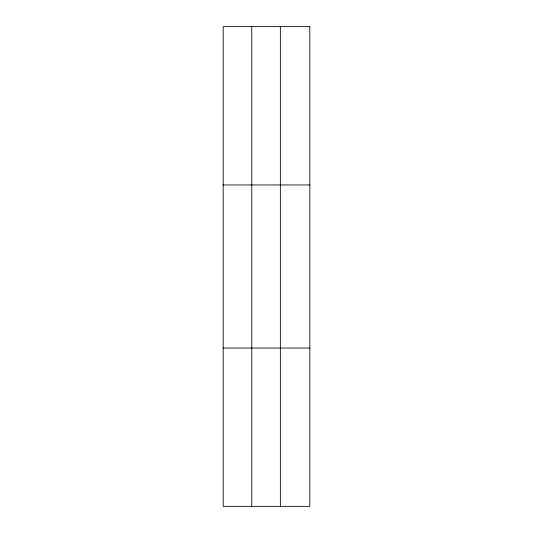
<?xml version="1.0" encoding="UTF-8"?>
<svg xmlns="http://www.w3.org/2000/svg" width="533" height="533" viewBox="0 0 533 533"><rect width="100%" height="100%" fill="white"/><g stroke="black" fill="none" stroke-linecap="round" stroke-linejoin="round"><path stroke-width="0.8" d="M251.776 26.65L251.776 506.35M280.358 26.65L280.358 506.35M223.187 184.951L309.813 184.951M223.187 348.049L309.813 348.049M309.813 26.65L223.187 26.65L223.187 506.35L309.813 506.35L309.813 26.65"/></g></svg>
